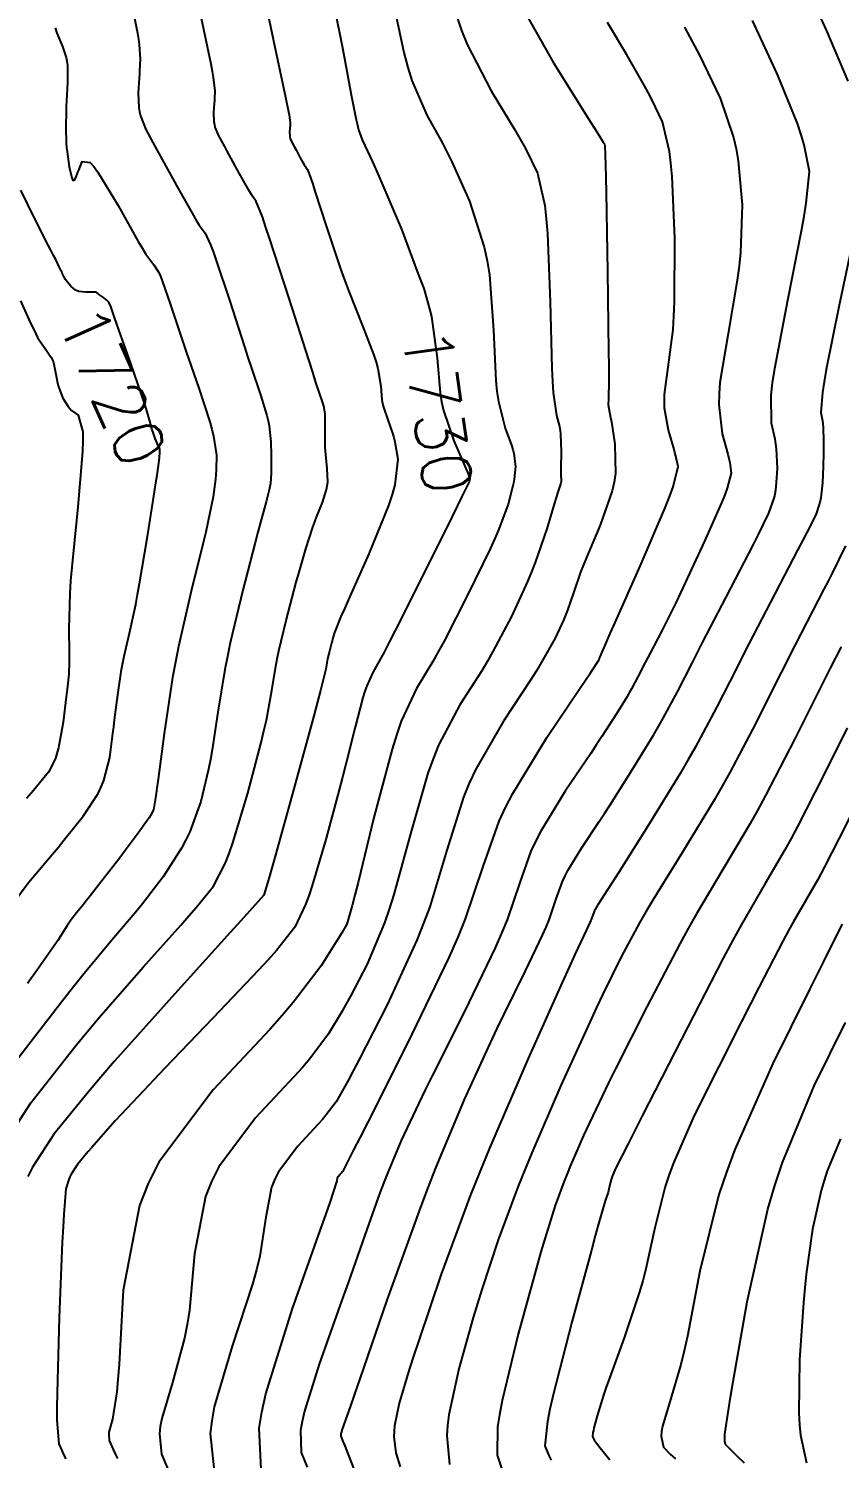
# Model space of a CAD drawing. Header units: metres. Extents: x 837475 to 838479, y 1189012 to 1191015.
# Drawn here: x 837715.5 to 837778.4, y 1189838.2 to 1189949.2 of the extents above; entities that cross this region are included whole.
import ezdxf

# ---------------------------------------------------------------- set-up
doc = ezdxf.new("R2010")
doc.units = ezdxf.units.M
doc.header["$LTSCALE"] = 0.3
doc.layers.add('COTAS 10', color=1, linetype='Continuous')
doc.layers.add('COTAS INT', color=252, linetype='Continuous')
doc.styles.get("Standard").update_dxf_attribs({"font": 'simplex.shx'})

msp = doc.modelspace()

# ---------------------------------------------------------------- linework, layer by layer
at = {"layer": 'COTAS 10'}
for points, elevation in [([(837738.698, 1189953.238), (837739.598, 1189948.832), (837739.805, 1189947.792), (837739.994, 1189946.83), (837740.524, 1189944.005), (837740.904, 1189942.062), (837740.999, 1189941.656), (837741.089, 1189941.307), (837741.377, 1189940.524), (837742.001, 1189939.208), (837742.303, 1189938.524), (837742.662, 1189937.701), (837744.426, 1189933.573), (837745.727, 1189930.1), (837746.146, 1189928.977), (837746.478, 1189927.859), (837746.746, 1189926.809), (837747.193, 1189923.573), (837747.414, 1189920.888), (837747.54, 1189920.184), (837747.694, 1189919.498), (837748.484, 1189917.163), (837749.267, 1189915.362), (837749.416, 1189915.011), (837749.537, 1189914.725), (837749.726, 1189914.229), (837749.719, 1189914.144), (837749.714, 1189914.117), (837749.708, 1189914.089), (837749.679, 1189913.975), (837749.122, 1189912.817), (837748.783, 1189912.13), (837748.365, 1189911.284), (837746.192, 1189906.909), (837743.94, 1189902.431), (837743.473, 1189901.522), (837743.074, 1189900.755), (837742.198, 1189899.178), (837741.723, 1189898.135), (837741.577, 1189897.705), (837741.425, 1189897.213), (837740.822, 1189894.929), (837740.082, 1189891.958), (837739.842, 1189891.033), (837739.588, 1189890.064), (837738.547, 1189886.197), (837737.484, 1189882.624), (837737.217, 1189881.84), (837736.961, 1189881.146), (837736.135, 1189879.385), (837734.704, 1189877.585), (837734.067, 1189876.867), (837733.326, 1189876.054), (837729.78, 1189872.323), (837726.044, 1189868.452), (837725.184, 1189867.551), (837724.399, 1189866.724), (837722.191, 1189864.351), (837720.699, 1189862.681), (837720.364, 1189862.297), (837720.064, 1189861.948), (837719.266, 1189860.968), (837718.777, 1189860.218), (837718.671, 1189860.013), (837718.578, 1189859.81), (837718.352, 1189859.086), (837718.187, 1189857.117), (837718.133, 1189856.129), (837718.075, 1189854.948), (837717.836, 1189849.086), (837717.671, 1189843.253), (837717.66, 1189842.091), (837717.664, 1189841.126), (837717.805, 1189839.279), (837718.033, 1189838.759), (837718.092, 1189838.63), (837718.149, 1189838.509), (837718.342, 1189838.126)], 1730), ([(837766.409, 1189949.256), (837767.011, 1189948.142), (837767.565, 1189947.087), (837769.163, 1189943.761), (837770.207, 1189940.698), (837770.411, 1189939.809), (837770.579, 1189938.901), (837770.875, 1189935.473), (837770.742, 1189931.783), (837770.638, 1189930.71), (837770.505, 1189929.615), (837769.784, 1189925.473), (837769.16, 1189921.672), (837769.089, 1189920.791), (837769.061, 1189919.984), (837769.328, 1189917.691), (837769.774, 1189916.124), (837769.86, 1189915.776), (837769.929, 1189915.464), (837770.04, 1189914.648), (837769.725, 1189913.489), (837769.525, 1189912.961), (837769.276, 1189912.343), (837767.97, 1189909.367), (837766.469, 1189906.134), (837766.098, 1189905.354), (837765.746, 1189904.625), (837764.633, 1189902.41), (837763.754, 1189900.719), (837763.548, 1189900.321), (837763.359, 1189899.953), (837762.812, 1189898.874), (837762.287, 1189897.891), (837762.111, 1189897.584), (837761.921, 1189897.261), (837761.126, 1189895.965), (837759.979, 1189894.192), (837759.568, 1189893.568), (837759.117, 1189892.887), (837757.147, 1189889.944), (837755.246, 1189886.837), (837754.837, 1189886.052), (837754.479, 1189885.299), (837753.61, 1189882.853), (837752.624, 1189879.958), (837752.191, 1189878.923), (837751.69, 1189877.787), (837749.304, 1189872.841), (837746.827, 1189867.897), (837746.269, 1189866.762), (837745.765, 1189865.728), (837744.406, 1189862.841), (837743.362, 1189860.359), (837743.057, 1189859.58), (837742.746, 1189858.762), (837741.565, 1189855.48), (837740.277, 1189851.793), (837739.899, 1189850.72), (837739.511, 1189849.624), (837738.031, 1189845.48), (837736.878, 1189841.814), (837736.697, 1189841.02), (837736.575, 1189840.322), (837736.633, 1189838.6), (837737.088, 1189837.475)], 1740), ([(837713.04, 1189879.661), (837715.461, 1189882.871), (837717.289, 1189885.026), (837717.756, 1189885.59), (837718.208, 1189886.139), (837719.699, 1189888.005), (837720.857, 1189889.785), (837721.098, 1189890.28), (837721.304, 1189890.777), (837721.764, 1189892.578), (837722.003, 1189894.424), (837722.071, 1189894.949), (837722.139, 1189895.479), (837722.392, 1189897.443), (837722.687, 1189899.395), (837722.781, 1189899.918), (837722.882, 1189900.433), (837723.291, 1189902.229), (837723.779, 1189904.443), (837723.929, 1189905.221), (837724.085, 1189906.071), (837724.703, 1189909.737), (837725.245, 1189913.181), (837725.354, 1189913.891), (837725.445, 1189914.496), (837725.624, 1189915.798), (837725.66, 1189916.306), (837725.66, 1189916.41), (837725.655, 1189916.497), (837725.604, 1189916.677), (837725.506, 1189916.822), (837725.473, 1189916.887), (837725.437, 1189916.963), (837725.284, 1189917.326), (837725.123, 1189917.786), (837725.081, 1189917.922), (837725.041, 1189918.063), (837724.908, 1189918.604), (837724.596, 1189919.66), (837724.443, 1189920.126), (837724.261, 1189920.666), (837723.366, 1189923.242), (837722.473, 1189925.773), (837722.293, 1189926.285), (837722.143, 1189926.716), (837721.844, 1189927.588), (837721.681, 1189927.909), (837721.616, 1189927.992), (837721.543, 1189928.072), (837721.208, 1189928.341), (837720.893, 1189928.546), (837720.832, 1189928.587), (837720.782, 1189928.621), (837720.699, 1189928.684), (837720.691, 1189928.696), (837720.689, 1189928.698), (837720.687, 1189928.699), (837720.684, 1189928.698), (837720.679, 1189928.694), (837720.677, 1189928.693), (837720.537, 1189928.693), (837720.463, 1189928.692), (837720.371, 1189928.691), (837719.894, 1189928.685), (837719.357, 1189928.752), (837719.226, 1189928.797), (837719.103, 1189928.854), (837718.726, 1189929.156), (837718.445, 1189929.502), (837718.383, 1189929.587), (837718.328, 1189929.667), (837718.189, 1189929.918), (837718.074, 1189930.176), (837718.035, 1189930.26), (837717.992, 1189930.35), (837717.81, 1189930.724), (837717.561, 1189931.219), (837717.397, 1189931.541), (837717.208, 1189931.912), (837716.987, 1189932.344), (837715.92, 1189934.427), (837714.86, 1189936.606)], 1720), ([(837779.052, 1189894.867), (837777.212, 1189891.176), (837775.187, 1189887.221), (837774.682, 1189886.278), (837774.201, 1189885.402), (837772.664, 1189882.788), (837770.828, 1189879.607), (837770.158, 1189878.374), (837769.418, 1189876.988), (837766.162, 1189870.71), (837763.121, 1189864.75), (837762.517, 1189863.565), (837762.017, 1189862.582), (837761.067, 1189860.71), (837760.83, 1189860.173), (837760.777, 1189860.03), (837760.731, 1189859.891), (837760.612, 1189859.412), (837760.507, 1189858.937), (837760.47, 1189858.8), (837760.43, 1189858.661), (837760.254, 1189858.139), (837759.734, 1189856.37), (837759.477, 1189855.444), (837759.171, 1189854.329), (837757.654, 1189848.727), (837756.215, 1189843.097), (837755.957, 1189841.964), (837755.76, 1189841.015), (837755.559, 1189839.127), (837755.832, 1189838.422), (837755.935, 1189838.22), (837756.049, 1189838.014)], 1750)]:
    msp.add_lwpolyline(points, dxfattribs=dict(at, elevation=elevation))
at = {"layer": 'COTAS INT'}
for points, elevation in [([(837775.58, 1189953.076), (837777.431, 1189948.972), (837779.1, 1189945.077)], 1744), ([(837712.735, 1189861.295), (837715.643, 1189865.747), (837719.056, 1189870.104), (837720.002, 1189871.259), (837720.947, 1189872.393), (837724.363, 1189876.303), (837727.279, 1189879.558), (837727.909, 1189880.278), (837728.461, 1189880.92), (837729.817, 1189882.583), (837730.745, 1189884.389), (837731.029, 1189885.12), (837731.324, 1189885.951), (837732.484, 1189889.786), (837733.522, 1189893.74), (837733.739, 1189894.645), (837733.926, 1189895.469), (837734.35, 1189897.759), (837734.656, 1189899.66), (837734.77, 1189900.239), (837734.896, 1189900.839), (837735.455, 1189903.196), (837736.081, 1189905.572), (837736.25, 1189906.185), (837736.416, 1189906.78), (837737, 1189908.764), (837737.544, 1189910.449), (837737.686, 1189910.853), (837737.823, 1189911.231), (837738.287, 1189912.374), (837738.61, 1189913.368), (837738.659, 1189913.652), (837738.69, 1189913.94), (837738.658, 1189915.014), (837738.542, 1189916.083), (837738.521, 1189916.369), (837738.504, 1189916.65), (837738.483, 1189917.629), (837738.489, 1189918.451), (837738.49, 1189918.634), (837738.49, 1189918.797), (837738.486, 1189919.226), (837738.45, 1189919.557), (837738.429, 1189919.659), (837738.404, 1189919.766), (837738.274, 1189920.189), (837737.781, 1189921.692), (837737.527, 1189922.48), (837737.222, 1189923.428), (837735.695, 1189928.196), (837734.172, 1189932.894), (837733.869, 1189933.798), (837733.618, 1189934.53), (837733.14, 1189935.743), (837732.851, 1189936.135), (837732.72, 1189936.349), (837732.566, 1189936.609), (837731.823, 1189937.93), (837731.039, 1189939.361), (837730.859, 1189939.69), (837730.694, 1189939.99), (837730.235, 1189940.831), (837729.96, 1189941.505), (837729.913, 1189941.7), (837729.878, 1189941.898), (837729.855, 1189942.643), (837729.905, 1189943.363), (837729.916, 1189943.546), (837729.925, 1189943.721), (837729.951, 1189944.292), (837729.828, 1189945.346), (837729.745, 1189945.826), (837729.64, 1189946.388), (837729.082, 1189949.094), (837728.451, 1189952.035)], 1726), ([(837733.687, 1189952.064), (837734.595, 1189947.701), (837734.793, 1189946.751), (837734.969, 1189945.914), (837735.411, 1189943.822), (837735.646, 1189942.685), (837735.69, 1189942.449), (837735.725, 1189942.247), (837735.776, 1189941.804), (837735.766, 1189941.564), (837735.762, 1189941.49), (837735.757, 1189941.414), (837735.736, 1189941.111), (837735.746, 1189940.798), (837735.76, 1189940.714), (837735.78, 1189940.632), (837735.896, 1189940.349), (837736.089, 1189939.996), (837736.158, 1189939.87), (837736.234, 1189939.732), (837736.563, 1189939.13), (837736.875, 1189938.575), (837736.94, 1189938.465), (837736.995, 1189938.375), (837737.117, 1189938.211), (837737.38, 1189937.506), (837737.525, 1189937.076), (837737.701, 1189936.543), (837738.597, 1189933.769), (837739.694, 1189930.498), (837739.998, 1189929.652), (837740.301, 1189928.831), (837741.394, 1189926.083), (837742.275, 1189923.794), (837742.445, 1189923.264), (837742.582, 1189922.778), (837742.807, 1189921.394), (837742.9, 1189920.33), (837742.954, 1189920.045), (837743.02, 1189919.765), (837743.358, 1189918.786), (837743.73, 1189917.739), (837743.818, 1189917.415), (837743.899, 1189917.077), (837744.135, 1189915.731), (837743.909, 1189913.727), (837743.698, 1189912.974), (837743.423, 1189912.135), (837741.896, 1189908.388), (837740.302, 1189904.829), (837739.985, 1189904.109), (837739.722, 1189903.503), (837739.222, 1189902.272), (837739.071, 1189901.758), (837739.028, 1189901.604), (837738.984, 1189901.445), (837738.822, 1189900.828), (837738.677, 1189900.218), (837738.644, 1189900.062), (837738.615, 1189899.912), (837738.535, 1189899.419), (837738.133, 1189897.763), (837737.9, 1189896.879), (837737.614, 1189895.811), (837736.144, 1189890.421), (837734.67, 1189885.1), (837734.382, 1189884.076), (837734.146, 1189883.246), (837733.729, 1189881.871), (837732.621, 1189880.635), (837731.951, 1189879.893), (837731.122, 1189878.977), (837726.815, 1189874.226), (837722.132, 1189868.98), (837721.067, 1189867.753), (837720.103, 1189866.623), (837717.455, 1189863.357), (837715.756, 1189860.756), (837715.389, 1189860.046)], 1728), ([(837743.516, 1189952.429), (837744.595, 1189947.288), (837744.903, 1189946.143), (837745.216, 1189945.119), (837746.382, 1189942.429), (837747.618, 1189940.248), (837747.975, 1189939.545), (837748.339, 1189938.8), (837749.705, 1189935.752), (837750.849, 1189932.194), (837751.073, 1189931.127), (837751.256, 1189930.026), (837751.579, 1189925.752), (837751.752, 1189921.845), (837751.84, 1189920.974), (837751.945, 1189920.195), (837752.469, 1189918.145), (837752.979, 1189916.805), (837753.075, 1189916.473), (837753.152, 1189916.159), (837753.268, 1189915.169), (837753.177, 1189914.186), (837753.123, 1189913.876), (837753.057, 1189913.55), (837752.715, 1189912.238), (837751.978, 1189910.298), (837751.662, 1189909.576), (837751.298, 1189908.775), (837749.58, 1189905.213), (837747.73, 1189901.61), (837747.282, 1189900.782), (837746.862, 1189900.027), (837745.579, 1189897.913), (837744.403, 1189895.385), (837744.051, 1189894.369), (837743.687, 1189893.216), (837742.276, 1189887.913), (837741.051, 1189882.872), (837740.804, 1189881.885), (837740.598, 1189881.076), (837740.188, 1189879.628), (837739.79, 1189878.954), (837739.591, 1189878.632), (837739.354, 1189878.252), (837738.176, 1189876.39), (837736.02, 1189873.548), (837735.166, 1189872.55), (837734.201, 1189871.46), (837729.784, 1189866.762), (837725.586, 1189861.154), (837724.757, 1189859.492), (837724.074, 1189857.781), (837722.812, 1189851.204), (837722.491, 1189845.479), (837722.401, 1189844.306), (837722.31, 1189843.311), (837721.975, 1189841.204), (837721.731, 1189840.376), (837721.697, 1189840.188), (837721.678, 1189840.017), (837721.728, 1189839.546), (837722.039, 1189838.834), (837722.183, 1189838.511), (837722.354, 1189838.134)], 1732), ([(837723.509, 1189950.858), (837723.914, 1189948.792), (837723.989, 1189948.327), (837724.048, 1189947.908), (837724.125, 1189946.78), (837724.085, 1189945.878), (837724.07, 1189945.601), (837724.052, 1189945.313), (837723.973, 1189944.175), (837724.01, 1189942.998), (837724.065, 1189942.685), (837724.14, 1189942.377), (837724.574, 1189941.313), (837725.3, 1189939.985), (837725.559, 1189939.511), (837725.844, 1189938.991), (837727.083, 1189936.731), (837728.256, 1189934.643), (837728.499, 1189934.232), (837728.707, 1189933.894), (837729.162, 1189933.276), (837729.593, 1189932.377), (837729.785, 1189931.862), (837730.009, 1189931.232), (837731.078, 1189927.993), (837732.222, 1189924.449), (837732.493, 1189923.625), (837732.743, 1189922.87), (837733.479, 1189920.714), (837733.97, 1189919.116), (837734.065, 1189918.712), (837734.144, 1189918.327), (837734.282, 1189917.075), (837734.3, 1189916.01), (837734.303, 1189915.741), (837734.305, 1189915.484), (837734.303, 1189914.65), (837734.238, 1189913.843), (837734.199, 1189913.603), (837734.151, 1189913.356), (837733.902, 1189912.403), (837733.437, 1189910.745), (837733.253, 1189910.054), (837733.044, 1189909.262), (837732.088, 1189905.563), (837731.115, 1189901.461), (837730.896, 1189900.415), (837730.698, 1189899.409), (837730.164, 1189896.099), (837729.72, 1189893.175), (837729.578, 1189892.412), (837729.429, 1189891.668), (837728.824, 1189889.151), (837727.977, 1189886.801), (837727.675, 1189886.164), (837727.344, 1189885.532), (837725.905, 1189883.296), (837724.301, 1189881.204), (837723.866, 1189880.663), (837723.435, 1189880.138), (837721.912, 1189878.38), (837719.762, 1189875.805), (837718.936, 1189874.765), (837718.01, 1189873.584), (837713.832, 1189868.136)], 1724), ([(837753.767, 1189950.835), (837756.238, 1189946.485), (837758.621, 1189942.688), (837759.082, 1189941.953), (837759.457, 1189941.355), (837760.092, 1189940.339), (837760.156, 1189940.227), (837760.171, 1189940.199), (837760.184, 1189940.173), (837760.223, 1189940.092), (837760.272, 1189938.544), (837760.292, 1189937.594), (837760.314, 1189936.418), (837760.417, 1189930.285), (837760.505, 1189924.123), (837760.517, 1189922.928), (837760.525, 1189921.955), (837760.51, 1189920.285), (837760.481, 1189920.075), (837760.48, 1189920.021), (837760.481, 1189919.969), (837760.511, 1189919.799), (837760.616, 1189919.256), (837760.665, 1189918.969), (837760.723, 1189918.623), (837761.004, 1189916.88), (837761.035, 1189914.623), (837760.934, 1189913.953), (837760.786, 1189913.262), (837759.858, 1189910.606), (837758.786, 1189908.106), (837758.547, 1189907.514), (837758.333, 1189906.965), (837757.772, 1189905.348), (837757.313, 1189903.996), (837757.165, 1189903.615), (837757.007, 1189903.232), (837756.357, 1189901.823), (837755.309, 1189899.967), (837754.9, 1189899.301), (837754.439, 1189898.57), (837752.342, 1189895.383), (837750.187, 1189891.649), (837749.689, 1189890.574), (837749.233, 1189889.481), (837747.943, 1189885.383), (837746.619, 1189880.985), (837746.143, 1189879.702), (837745.618, 1189878.392), (837743.325, 1189873.426), (837741.131, 1189869.13), (837740.669, 1189868.241), (837740.27, 1189867.483), (837739.351, 1189865.833), (837738.584, 1189864.822), (837738.28, 1189864.466), (837737.936, 1189864.079), (837736.364, 1189862.406), (837734.87, 1189860.411), (837734.575, 1189859.819), (837734.332, 1189859.21), (837733.883, 1189856.87), (837733.414, 1189853.845), (837733.158, 1189852.805), (837732.848, 1189851.676), (837731.271, 1189846.87), (837729.878, 1189842.146), (837729.683, 1189841.07), (837729.572, 1189840.095), (837729.858, 1189837.41)], 1736), ([(837748.712, 1189950.1), (837749.096, 1189949), (837749.52, 1189947.931), (837751.388, 1189944.333), (837753.236, 1189941.287), (837753.647, 1189940.566), (837754.016, 1189939.898), (837754.985, 1189937.93), (837755.552, 1189935.411), (837755.668, 1189934.395), (837755.765, 1189933.242), (837755.966, 1189927.93), (837756.09, 1189922.802), (837756.14, 1189921.764), (837756.196, 1189920.893), (837756.454, 1189919.126), (837756.691, 1189918.275), (837756.735, 1189917.98), (837756.769, 1189917.659), (837756.813, 1189916.287), (837756.802, 1189915.023), (837756.801, 1189914.77), (837756.802, 1189914.559), (837756.82, 1189914.015), (837756.815, 1189913.976), (837756.808, 1189913.938), (837756.76, 1189913.795), (837756.558, 1189913.174), (837756.454, 1189912.834), (837756.328, 1189912.421), (837755.699, 1189910.323), (837754.814, 1189907.713), (837754.527, 1189906.978), (837754.222, 1189906.238), (837752.969, 1189903.518), (837751.519, 1189900.788), (837751.091, 1189900.041), (837750.65, 1189899.298), (837748.961, 1189896.648), (837747.295, 1189893.517), (837746.87, 1189892.472), (837746.46, 1189891.349), (837745.109, 1189886.648), (837743.835, 1189881.928), (837743.473, 1189880.794), (837743.108, 1189879.734), (837741.757, 1189876.527), (837740.461, 1189874.042), (837740.13, 1189873.437), (837739.812, 1189872.868), (837738.763, 1189871.111), (837737.302, 1189869.185), (837736.723, 1189868.508), (837736.068, 1189867.77), (837733.074, 1189864.584), (837730.228, 1189860.783), (837729.666, 1189859.655), (837729.203, 1189858.495), (837728.348, 1189854.037), (837727.953, 1189849.662), (837727.779, 1189848.555), (837727.579, 1189847.494), (837726.623, 1189844.037), (837725.805, 1189841.261), (837725.69, 1189840.629), (837725.625, 1189840.056), (837725.793, 1189838.478), (837726.303, 1189837.258)], 1734), ([(837733.529, 1189837.309), (837733.373, 1189840.492), (837733.578, 1189841.753), (837733.891, 1189843.179), (837735.919, 1189849.703), (837738.117, 1189855.859), (837738.537, 1189857.054), (837738.876, 1189858.027), (837739.419, 1189859.703), (837739.461, 1189859.925), (837739.485, 1189859.983), (837739.513, 1189860.039), (837739.655, 1189860.229), (837739.804, 1189860.388), (837739.837, 1189860.424), (837739.865, 1189860.458), (837739.938, 1189860.554), (837740.728, 1189862.099), (837741.208, 1189863.046), (837741.802, 1189864.218), (837744.894, 1189870.326), (837748.128, 1189877.05), (837748.812, 1189878.611), (837749.404, 1189880.041), (837750.776, 1189884.118), (837752.006, 1189887.613), (837752.507, 1189888.676), (837753.079, 1189889.781), (837755.724, 1189894.118), (837758.227, 1189897.842), (837758.709, 1189898.561), (837759.099, 1189899.145), (837759.746, 1189900.127), (837759.791, 1189900.225), (837759.813, 1189900.279), (837759.845, 1189900.373), (837760.338, 1189901.51), (837760.64, 1189902.194), (837761.013, 1189903.037), (837762.955, 1189907.418), (837764.873, 1189911.903), (837765.23, 1189912.813), (837765.512, 1189913.579), (837765.903, 1189915.148), (837765.727, 1189915.964), (837765.652, 1189916.257), (837765.565, 1189916.578), (837765.155, 1189917.976), (837764.858, 1189919.692), (837764.843, 1189920.214), (837764.857, 1189920.756), (837765.147, 1189922.879), (837765.515, 1189925.785), (837765.578, 1189926.819), (837765.623, 1189927.953), (837765.646, 1189932.879), (837765.446, 1189937.66), (837765.352, 1189938.701), (837765.24, 1189939.621), (837764.693, 1189941.927), (837763.869, 1189943.64), (837763.582, 1189944.186), (837763.269, 1189944.764), (837761.927, 1189947.112), (837760.428, 1189949.618)], 1738), ([(837740.841, 1189837.071), (837740.167, 1189838.794), (837740.035, 1189839.131), (837739.927, 1189839.406), (837739.736, 1189839.89), (837739.732, 1189840.025), (837739.741, 1189840.08), (837739.755, 1189840.142), (837739.846, 1189840.429), (837740.451, 1189842.167), (837740.79, 1189843.144), (837741.203, 1189844.336), (837743.313, 1189850.429), (837745.814, 1189857.38), (837746.473, 1189859.111), (837747.118, 1189860.759), (837749.329, 1189866.016), (837751.34, 1189870.416), (837751.86, 1189871.524), (837752.363, 1189872.584), (837754.047, 1189876.016), (837755.375, 1189878.769), (837755.654, 1189879.401), (837755.895, 1189879.977), (837756.444, 1189881.588), (837756.927, 1189882.949), (837757.126, 1189883.368), (837757.354, 1189883.805), (837758.412, 1189885.534), (837759.772, 1189887.589), (837760.189, 1189888.231), (837760.624, 1189888.905), (837762.343, 1189891.603), (837763.998, 1189894.299), (837764.392, 1189894.972), (837764.759, 1189895.612), (837765.853, 1189897.657), (837766.99, 1189899.902), (837767.383, 1189900.668), (837767.811, 1189901.497), (837769.643, 1189905.015), (837771.4, 1189908.405), (837771.782, 1189909.153), (837772.118, 1189909.819), (837772.953, 1189911.536), (837773.384, 1189912.791), (837773.465, 1189913.165), (837773.53, 1189913.551), (837773.627, 1189915.041), (837773.549, 1189916.527), (837773.503, 1189916.91), (837773.448, 1189917.281), (837773.16, 1189918.52), (837773.137, 1189920.689), (837773.249, 1189921.647), (837773.411, 1189922.759), (837774.421, 1189928.067), (837775.496, 1189933.445), (837775.699, 1189934.601), (837775.861, 1189935.613), (837776.104, 1189938.067), (837775.711, 1189940.143), (837775.471, 1189940.916), (837775.175, 1189941.775), (837773.633, 1189945.596), (837771.697, 1189949.796)], 1742), ([(837717.519, 1189949.216), (837717.659, 1189948.807), (837718.095, 1189947.763), (837718.385, 1189946.906), (837718.434, 1189946.614), (837718.468, 1189946.3), (837718.474, 1189944.969), (837718.403, 1189943.531), (837718.389, 1189943.15), (837718.377, 1189942.775), (837718.352, 1189941.481), (837718.386, 1189940.252), (837718.411, 1189939.919), (837718.443, 1189939.589), (837718.612, 1189938.422), (837718.81, 1189937.571), (837718.86, 1189937.44), (837718.908, 1189937.355), (837719.062, 1189937.425), (837719.233, 1189937.865), (837719.292, 1189938.012), (837719.356, 1189938.17), (837719.627, 1189938.836), (837720.237, 1189938.761), (837720.514, 1189938.453), (837720.839, 1189938.021), (837722.403, 1189935.42), (837723.968, 1189932.636), (837724.294, 1189932.088), (837724.572, 1189931.636), (837725.185, 1189930.808), (837725.568, 1189930.225), (837725.701, 1189929.927), (837725.845, 1189929.57), (837726.461, 1189927.79), (837727.223, 1189925.469), (837727.459, 1189924.77), (837727.705, 1189924.048), (837728.684, 1189921.238), (837729.532, 1189918.637), (837729.696, 1189918.046), (837729.829, 1189917.511), (837730.053, 1189916.044), (837730.027, 1189914.877), (837730.002, 1189914.531), (837729.97, 1189914.175), (837729.79, 1189912.803), (837729.391, 1189910.807), (837729.221, 1189910.056), (837729.024, 1189909.22), (837728.096, 1189905.484), (837727.103, 1189901.177), (837726.865, 1189899.981), (837726.644, 1189898.782), (837725.978, 1189894.439), (837725.513, 1189890.881), (837725.418, 1189890.178), (837725.337, 1189889.597), (837725.164, 1189888.516), (837724.935, 1189888.063), (837724.818, 1189887.878), (837724.678, 1189887.667), (837723.979, 1189886.689), (837723.045, 1189885.445), (837722.757, 1189885.067), (837722.456, 1189884.673), (837721.261, 1189883.13), (837720.164, 1189881.731), (837719.924, 1189881.429), (837719.713, 1189881.165), (837719.181, 1189880.518), (837718.745, 1189879.939), (837718.593, 1189879.717), (837718.428, 1189879.469), (837717.72, 1189878.352), (837716.109, 1189876.034), (837715.375, 1189875.028)], 1722), ([(837779.479, 1189932.678), (837778.396, 1189927.548), (837777.417, 1189922.694), (837777.243, 1189921.724), (837777.112, 1189920.916), (837776.992, 1189919.349), (837777.119, 1189918.694), (837777.144, 1189918.462), (837777.165, 1189918.207), (837777.202, 1189917.101), (837777.194, 1189915.847), (837777.185, 1189915.499), (837777.174, 1189915.15), (837777.113, 1189913.888), (837776.986, 1189912.737), (837776.933, 1189912.459), (837776.873, 1189912.198), (837776.594, 1189911.402), (837775.907, 1189910.047), (837775.591, 1189909.433), (837775.219, 1189908.716), (837773.42, 1189905.266), (837771.413, 1189901.403), (837770.911, 1189900.426), (837770.432, 1189899.489), (837768.893, 1189896.439), (837767.231, 1189893.332), (837766.674, 1189892.36), (837766.075, 1189891.338), (837763.561, 1189887.241), (837761.269, 1189883.617), (837760.809, 1189882.893), (837760.427, 1189882.291), (837759.677, 1189881.124), (837759.462, 1189880.773), (837759.416, 1189880.684), (837759.376, 1189880.599), (837759.277, 1189880.323), (837759.166, 1189879.995), (837759.117, 1189879.878), (837759.06, 1189879.75), (837758.79, 1189879.19), (837757.899, 1189877.271), (837757.451, 1189876.286), (837756.915, 1189875.103), (837754.252, 1189869.19), (837751.25, 1189862.244), (837750.501, 1189860.409), (837749.788, 1189858.613), (837747.508, 1189852.447), (837745.76, 1189847.314), (837745.382, 1189846.17), (837745.051, 1189845.146), (837744.235, 1189842.447), (837743.884, 1189840.687), (837743.844, 1189840.256), (837743.83, 1189839.848), (837743.987, 1189838.577), (837744.318, 1189837.492)], 1744), ([(837714.837, 1189928.015), (837715.487, 1189926.56), (837716.011, 1189925.448), (837716.153, 1189925.186), (837716.295, 1189924.944), (837716.798, 1189924.24), (837717.216, 1189923.617), (837717.304, 1189923.428), (837717.38, 1189923.23), (837717.553, 1189922.456), (837717.7, 1189921.649), (837717.758, 1189921.432), (837717.825, 1189921.216), (837718.13, 1189920.46), (837718.529, 1189919.807), (837718.654, 1189919.656), (837718.786, 1189919.519), (837719.318, 1189919.135), (837719.662, 1189917.862), (837719.676, 1189917.165), (837719.655, 1189916.318), (837719.285, 1189912.015), (837718.81, 1189907.353), (837718.723, 1189906.28), (837718.656, 1189905.302), (837718.573, 1189902.555), (837718.598, 1189900.72), (837718.6, 1189900.316), (837718.598, 1189899.956), (837718.572, 1189899.035), (837718.479, 1189898.083), (837718.435, 1189897.704), (837718.384, 1189897.276), (837718.137, 1189895.314), (837717.782, 1189893.326), (837717.663, 1189892.881), (837717.535, 1189892.482), (837716.999, 1189891.421), (837715.83, 1189890.007), (837715.304, 1189889.385)], 1718), ([(837778.918, 1189909.011), (837777.874, 1189906.886), (837777.562, 1189906.264), (837777.239, 1189905.628), (837774.569, 1189900.455), (837774.137, 1189899.608), (837773.689, 1189898.723), (837771.934, 1189895.222), (837769.93, 1189891.412), (837769.326, 1189890.333), (837768.699, 1189889.244), (837766.257, 1189885.222), (837763.953, 1189881.489), (837763.414, 1189880.581), (837762.917, 1189879.728), (837761.48, 1189877.101), (837760.059, 1189874.187), (837759.572, 1189873.152), (837759.046, 1189872.018), (837756.809, 1189867.101), (837754.541, 1189861.88), (837753.994, 1189860.555), (837753.483, 1189859.282), (837751.93, 1189855.12), (837750.655, 1189851.262), (837750.319, 1189850.18), (837749.99, 1189849.093), (837748.864, 1189845.12), (837748.1, 1189841.539), (837747.999, 1189840.698), (837747.946, 1189839.923), (837748.157, 1189837.672)], 1746), ([(837778.561, 1189901.152), (837777.724, 1189899.507), (837777.363, 1189898.789), (837776.946, 1189897.957), (837774.974, 1189894.005), (837772.707, 1189889.615), (837772.104, 1189888.507), (837771.511, 1189887.446), (837769.461, 1189884.005), (837767.336, 1189880.441), (837766.697, 1189879.304), (837766.036, 1189878.101), (837763.466, 1189873.21), (837761.062, 1189868.441), (837760.506, 1189867.315), (837759.998, 1189866.273), (837758.558, 1189863.21), (837757.532, 1189860.85), (837757.285, 1189860.251), (837757.054, 1189859.676), (837756.352, 1189857.794), (837755.55, 1189855.21), (837755.255, 1189854.191), (837754.93, 1189853.041), (837753.493, 1189847.794), (837752.244, 1189842.64), (837752.037, 1189841.548), (837751.889, 1189840.603), (837751.858, 1189838.4), (837752.212, 1189837.305)], 1748), ([(837779.693, 1189888.817), (837778.43, 1189886.296), (837777.289, 1189884.068), (837777.004, 1189883.537), (837776.733, 1189883.043), (837775.868, 1189881.57), (837774.833, 1189879.779), (837774.456, 1189879.084), (837774.039, 1189878.304), (837772.205, 1189874.767), (837770.159, 1189870.74), (837769.61, 1189869.65), (837769.067, 1189868.571), (837767.167, 1189864.767), (837765.57, 1189861.159), (837765.219, 1189860.205), (837764.907, 1189859.269), (837764.106, 1189856.051), (837763.407, 1189852.86), (837763.159, 1189851.941), (837762.887, 1189851.007), (837761.706, 1189847.506), (837760.572, 1189844.388), (837760.329, 1189843.695), (837760.117, 1189843.075), (837759.609, 1189841.455), (837759.369, 1189840.516), (837759.326, 1189840.327), (837759.293, 1189840.169), (837759.26, 1189839.855), (837759.328, 1189839.707), (837759.359, 1189839.654), (837759.396, 1189839.596), (837759.573, 1189839.344), (837759.861, 1189838.971), (837759.968, 1189838.837), (837760.087, 1189838.69), (837760.612, 1189838.045)], 1752), ([(837778.66, 1189879.619), (837778.248, 1189878.824), (837777.198, 1189876.73), (837776.702, 1189875.735), (837776.118, 1189874.561), (837773.267, 1189868.824), (837770.311, 1189862.146), (837769.66, 1189860.379), (837769.082, 1189858.647), (837767.601, 1189852.691), (837766.63, 1189847.653), (837766.374, 1189846.501), (837766.124, 1189845.454), (837765.264, 1189842.549), (837764.69, 1189840.658), (837764.619, 1189840.25), (837764.586, 1189839.892), (837764.786, 1189839.019), (837765.322, 1189838.454), (837765.502, 1189838.291), (837765.695, 1189838.125)], 1754), ([(837771.06, 1189837.788), (837770.505, 1189838.317), (837769.591, 1189839.241), (837769.544, 1189839.454), (837769.538, 1189839.536), (837769.533, 1189839.627), (837769.539, 1189840.036), (837769.818, 1189841.9), (837769.986, 1189842.908), (837770.193, 1189844.129), (837771.27, 1189850.319), (837772.881, 1189857.502), (837773.425, 1189859.349), (837774.012, 1189861.136), (837776.486, 1189867.078), (837778.904, 1189871.984)], 1756), ([(837778.529, 1189862.963), (837777.493, 1189860.475), (837777.248, 1189859.728), (837777.02, 1189858.954), (837776.346, 1189855.948), (837775.853, 1189852.463), (837775.739, 1189851.388), (837775.636, 1189850.265), (837775.347, 1189845.814), (837775.29, 1189841.688), (837775.334, 1189840.77), (837775.403, 1189839.95), (837775.868, 1189837.8)], 1758)]:
    msp.add_lwpolyline(points, dxfattribs=dict(at, elevation=elevation))

# ---------------------------------------------------------------- texts
at = {"layer": 'COTAS 10', "char_height": 3.8, "attachment_point": 7}
for s, insert, rotation in [('1720', (837717.564, 1189926.578, 1720), 294.22413), ('1730', (837744.427, 1189925.671, 1730), 278.00202)]:
    msp.add_mtext(s, dxfattribs=dict(at, insert=insert, rotation=rotation))

doc.saveas('drawing.dxf')
